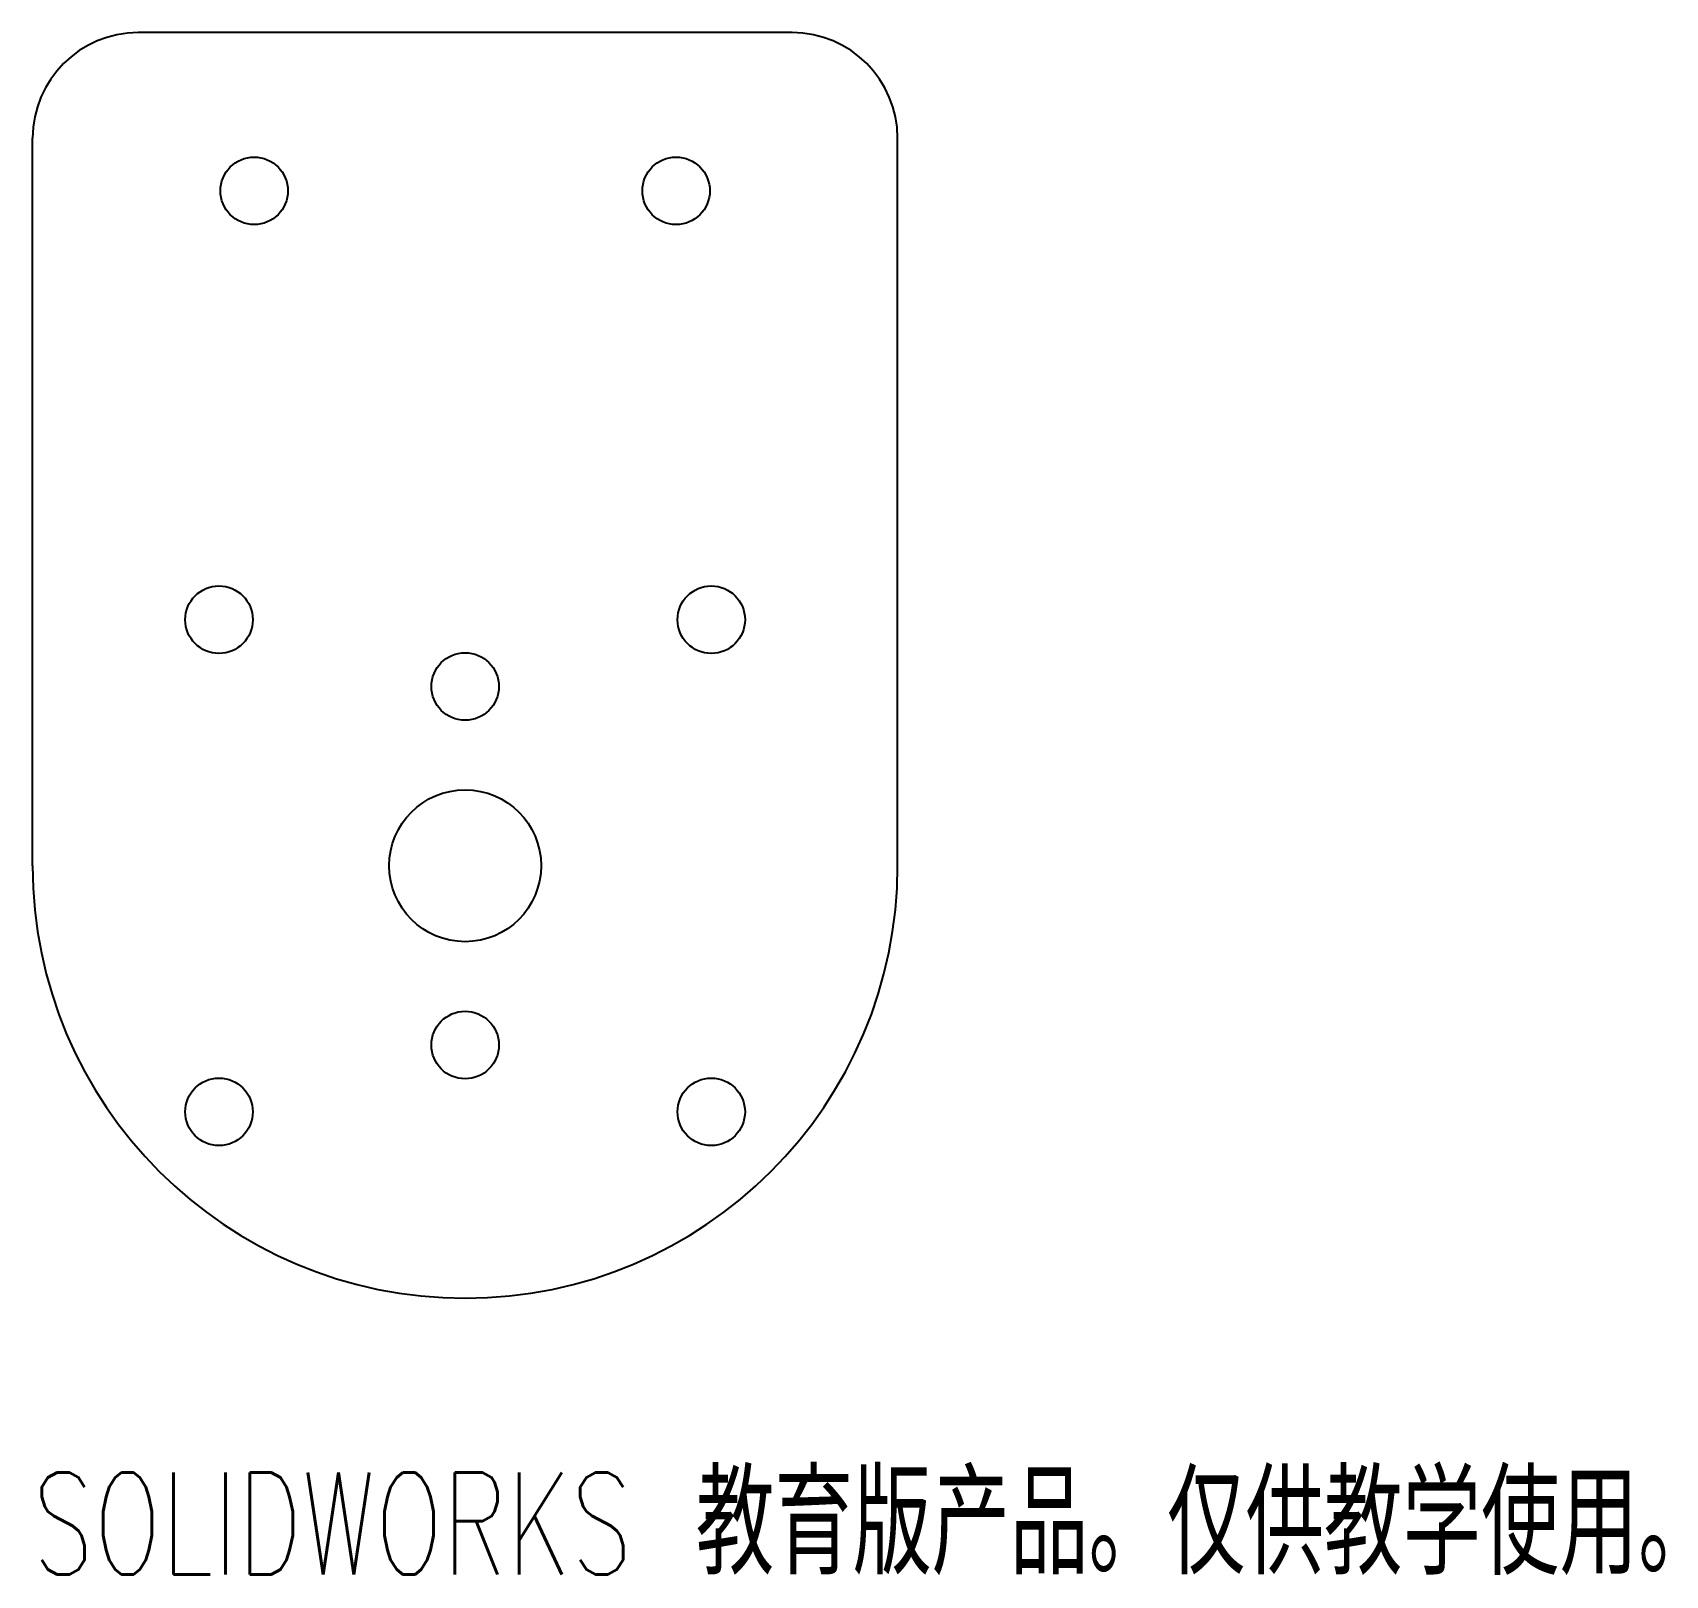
# Model space of a CAD drawing. Header units: millimetres. Extents: x -20.5 to 56.9, y -33.6 to 39.5.
import ezdxf

# ---------------------------------------------------------------- set-up
doc = ezdxf.new("R2010")
doc.units = ezdxf.units.MM
doc.styles.add('SLDTEXTSTYLE0', font='TXT', dxfattribs={"width": 0.7, "bigfont": 'bigfont'})

msp = doc.modelspace()

# ---------------------------------------------------------------- linework, layer by layer
at = {"color": 7, "linetype": 'Continuous', "lineweight": 25}
for p, q in [((15.5, 39.5), (-15.5, 39.5)), ((-20.5, 0), (-20.5, 34.5)), ((20.5, 0), (20.5, 34.5))]:
    msp.add_line(p, q, dxfattribs=at)
for centre, radius in [((-10, 32), 1.6), ((10, 32), 1.6), ((-11.667, 11.667), 1.6), ((11.667, 11.667), 1.6), ((0, 8.5), 1.6), ((0, 0), 3.6), ((0, -8.5), 1.6), ((-11.667, -11.667), 1.6), ((11.667, -11.667), 1.6)]:
    msp.add_circle(centre, radius, dxfattribs=at)
for centre, radius, start, end in [((-15.5, 34.5), 5, 90, 180), ((15.5, 34.5), 5, 0, 90), ((0, 0), 20.5, 180, 0)]:
    msp.add_arc(centre, radius, start, end, dxfattribs=at)

# ---------------------------------------------------------------- texts
at = {"color": 7, "linetype": 'Continuous', "insert": (-20.5, -28.77), "char_height": 4.83362, "attachment_point": 1, "style": 'SLDTEXTSTYLE0'}
msp.add_mtext('SOLIDWORKS 教育版产品。仅供教学使用。', dxfattribs=at)

doc.saveas('drawing.dxf')
